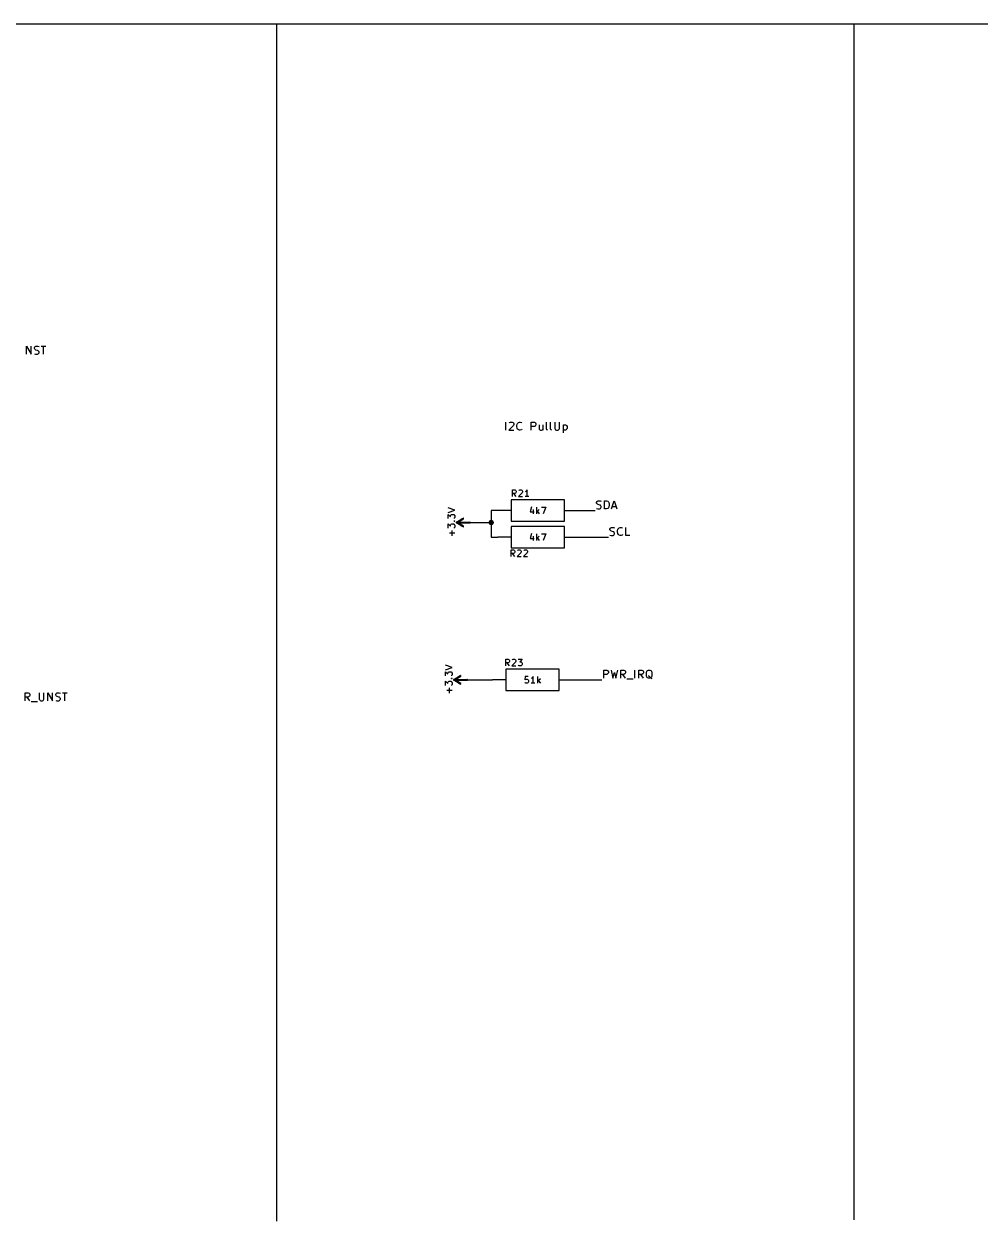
# Model space of a CAD drawing. Extents: x 12 to 829, y -582 to -12.
# Drawn here: x 260.9 to 443.2, y -582.2 to -354.1 of the extents above; entities that cross this region are included whole.
import ezdxf

# ---------------------------------------------------------------- set-up
doc = ezdxf.new("R2010")
doc.units = 0
doc.header["$MEASUREMENT"] = 0
doc.layers.add('BLACK', color=7, linetype='CONTINUOUS')

msp = doc.modelspace()

# ---------------------------------------------------------------- linework, layer by layer
at = {"layer": 'Black'}
for p, q in [((11.938, -354.076), (829.056, -354.076)), ((309.118, -354.076), (309.118, -582.168)), ((419.1, -354.076), (419.1, -581.914)), ((261.417, -416.992), (261.417, -415.468)), ((261.417, -415.468), (262.306, -416.992)), ((262.306, -416.992), (262.306, -415.468)), ((262.941, -415.773), (263.017, -415.62)), ((262.941, -415.9), (262.941, -415.773)), ((263.017, -416.052), (262.941, -415.9)), ((262.941, -416.916), (263.169, -416.992)), ((263.017, -415.62), (263.093, -415.544)), ((263.093, -416.128), (263.017, -416.052)), ((263.093, -415.544), (263.246, -415.468)), ((263.246, -416.204), (263.093, -416.128)), ((263.169, -416.992), (263.525, -416.992)), ((263.246, -415.468), (263.601, -415.468)), ((263.525, -416.281), (263.246, -416.204)), ((263.677, -416.331), (263.525, -416.281)), ((263.525, -416.992), (263.677, -416.916)), ((263.601, -415.468), (263.83, -415.544)), ((263.754, -416.408), (263.677, -416.331)), ((263.677, -416.916), (263.754, -416.839)), ((263.83, -416.56), (263.754, -416.408)), ((263.754, -416.839), (263.83, -416.712)), ((263.83, -416.712), (263.83, -416.56)), ((264.262, -415.468), (265.125, -415.468)), ((264.693, -416.992), (264.693, -415.468)), ((352.781, -431.47), (352.781, -429.946)), ((354.254, -430.606), (353.39, -431.47)), ((353.441, -430.098), (353.517, -430.022)), ((353.517, -430.022), (353.67, -429.946)), ((353.67, -429.946), (354.025, -429.946)), ((354.025, -429.946), (354.178, -430.022)), ((354.178, -430.022), (354.254, -430.098)), ((354.254, -430.098), (354.33, -430.251)), ((354.33, -430.378), (354.254, -430.606)), ((354.33, -430.251), (354.33, -430.378)), ((354.889, -430.606), (354.965, -430.301)), ((354.889, -430.809), (354.889, -430.606)), ((354.965, -431.114), (354.889, -430.809)), ((354.965, -430.301), (355.041, -430.174)), ((355.041, -430.174), (355.194, -430.022)), ((355.194, -430.022), (355.397, -429.946)), ((355.397, -429.946), (355.549, -429.946)), ((355.549, -429.946), (355.778, -430.022)), ((355.778, -430.022), (355.854, -430.098)), ((357.657, -431.47), (357.657, -429.946)), ((357.657, -429.946), (358.242, -429.946)), ((358.242, -430.759), (357.657, -430.759)), ((358.242, -429.946), (358.394, -430.022)), ((358.394, -430.682), (358.242, -430.759)), ((358.394, -430.022), (358.47, -430.098)), ((358.47, -430.606), (358.394, -430.682)), ((358.47, -430.098), (358.546, -430.251)), ((358.546, -430.454), (358.47, -430.606)), ((358.546, -430.251), (358.546, -430.454)), ((359.181, -430.454), (359.181, -431.267)), ((359.842, -430.454), (359.842, -431.47)), ((360.553, -431.267), (360.553, -429.946)), ((361.34, -431.267), (361.34, -429.946)), ((362.128, -429.946), (362.128, -431.19)), ((363.017, -431.19), (363.017, -429.946)), ((363.728, -430.454), (363.728, -431.978)), ((363.728, -430.53), (363.88, -430.454)), ((363.88, -430.454), (364.16, -430.454)), ((364.16, -430.454), (364.312, -430.53)), ((364.312, -430.53), (364.388, -430.606)), ((364.388, -430.606), (364.465, -430.759)), ((364.465, -430.759), (364.465, -431.19)), ((353.39, -431.47), (354.33, -431.47)), ((355.041, -431.267), (354.965, -431.114)), ((355.194, -431.394), (355.041, -431.267)), ((355.397, -431.47), (355.194, -431.394)), ((355.549, -431.47), (355.397, -431.47)), ((355.778, -431.394), (355.549, -431.47)), ((355.854, -431.317), (355.778, -431.394)), ((359.181, -431.267), (359.258, -431.394)), ((359.258, -431.394), (359.41, -431.47)), ((359.41, -431.47), (359.613, -431.47)), ((359.613, -431.47), (359.766, -431.394)), ((359.766, -431.394), (359.842, -431.317)), ((360.629, -431.394), (360.553, -431.267)), ((360.782, -431.47), (360.629, -431.394)), ((361.417, -431.394), (361.34, -431.267)), ((361.569, -431.47), (361.417, -431.394)), ((362.128, -431.19), (362.204, -431.317)), ((362.204, -431.317), (362.28, -431.394)), ((362.28, -431.394), (362.433, -431.47)), ((362.433, -431.47), (362.712, -431.47)), ((362.712, -431.47), (362.864, -431.394)), ((362.864, -431.394), (362.941, -431.317)), ((362.941, -431.317), (363.017, -431.19)), ((363.88, -431.47), (363.728, -431.394)), ((364.16, -431.47), (363.88, -431.47)), ((364.312, -431.394), (364.16, -431.47)), ((364.388, -431.317), (364.312, -431.394)), ((364.465, -431.19), (364.388, -431.317)), ((353.822, -444.754), (353.822, -448.818)), ((363.982, -444.754), (353.822, -444.754)), ((354.051, -444.144), (354.051, -442.874)), ((354.051, -442.874), (354.533, -442.874)), ((354.533, -443.535), (354.051, -443.535)), ((354.762, -444.144), (354.355, -443.535)), ((354.533, -442.874), (354.66, -442.925)), ((354.66, -443.459), (354.533, -443.535)), ((354.66, -442.925), (354.711, -442.976)), ((354.711, -443.408), (354.66, -443.459)), ((354.711, -442.976), (354.762, -443.103)), ((354.762, -443.281), (354.711, -443.408)), ((354.762, -443.103), (354.762, -443.281)), ((355.93, -443.408), (355.194, -444.144)), ((355.194, -444.144), (355.981, -444.144)), ((355.27, -442.976), (355.321, -442.925)), ((355.321, -442.925), (355.448, -442.874)), ((355.448, -442.874), (355.752, -442.874)), ((355.752, -442.874), (355.854, -442.925)), ((355.854, -442.925), (355.93, -442.976)), ((355.93, -442.976), (355.981, -443.103)), ((355.981, -443.23), (355.93, -443.408)), ((355.981, -443.103), (355.981, -443.23)), ((356.591, -443.179), (356.489, -443.23)), ((357.2, -444.144), (356.489, -444.144)), ((356.718, -443.052), (356.591, -443.179)), ((356.845, -442.874), (356.718, -443.052)), ((356.845, -444.144), (356.845, -442.874)), ((363.982, -448.818), (363.982, -444.754)), ((343.052, -446.735), (341.782, -446.303)), ((341.782, -447.142), (343.052, -446.735)), ((351.282, -446.786), (350.012, -446.786)), ((350.012, -446.786), (350.012, -451.866)), ((353.771, -446.786), (351.282, -446.786)), ((357.708, -446.1), (357.429, -447.015)), ((357.429, -447.015), (358.191, -447.015)), ((358.013, -446.583), (358.013, -447.446)), ((358.699, -447.446), (358.699, -446.176)), ((359.181, -446.583), (358.699, -447.065)), ((358.826, -446.964), (359.181, -447.446)), ((359.588, -446.176), (360.426, -446.176)), ((360.426, -446.176), (359.893, -447.446)), ((364.033, -446.786), (366.522, -446.786)), ((366.522, -446.786), (369.824, -446.786)), ((370.103, -445.237), (370.18, -445.084)), ((370.103, -445.364), (370.103, -445.237)), ((370.18, -445.516), (370.103, -445.364)), ((370.103, -446.38), (370.332, -446.456)), ((370.18, -445.084), (370.256, -445.008)), ((370.256, -445.592), (370.18, -445.516)), ((370.256, -445.008), (370.408, -444.932)), ((370.408, -445.668), (370.256, -445.592)), ((370.332, -446.456), (370.688, -446.456)), ((370.408, -444.932), (370.764, -444.932)), ((370.688, -445.745), (370.408, -445.668)), ((370.84, -445.795), (370.688, -445.745)), ((370.688, -446.456), (370.84, -446.38)), ((370.764, -444.932), (370.992, -445.008)), ((370.916, -445.872), (370.84, -445.795)), ((370.84, -446.38), (370.916, -446.303)), ((370.992, -446.024), (370.916, -445.872)), ((370.916, -446.303), (370.992, -446.176)), ((370.992, -446.176), (370.992, -446.024)), ((371.627, -446.456), (371.627, -444.932)), ((371.627, -444.932), (372.008, -444.932)), ((372.008, -446.456), (371.627, -446.456)), ((372.008, -444.932), (372.212, -445.008)), ((372.212, -446.38), (372.008, -446.456)), ((372.212, -445.008), (372.364, -445.16)), ((372.364, -446.253), (372.212, -446.38)), ((372.364, -445.16), (372.44, -445.287)), ((372.44, -446.1), (372.364, -446.253)), ((372.44, -445.287), (372.516, -445.592)), ((372.516, -445.795), (372.44, -446.1)), ((372.516, -445.592), (372.516, -445.795)), ((372.948, -446.456), (373.456, -444.932)), ((373.075, -446.024), (373.812, -446.024)), ((373.456, -444.932), (373.964, -446.456)), ((341.782, -448.31), (341.782, -447.523)), ((341.782, -447.523), (342.265, -447.954)), ((342.265, -447.751), (342.316, -447.65)), ((342.265, -447.954), (342.265, -447.751)), ((342.316, -447.65), (342.367, -447.573)), ((342.367, -447.573), (342.494, -447.523)), ((342.494, -447.523), (342.798, -447.523)), ((342.798, -447.523), (342.925, -447.573)), ((342.925, -447.573), (342.976, -447.65)), ((342.976, -448.234), (342.925, -448.31)), ((342.925, -448.793), (342.976, -448.742)), ((342.976, -448.843), (342.925, -448.793)), ((342.925, -448.793), (343.052, -448.793)), ((342.976, -447.65), (343.052, -447.751)), ((343.052, -448.132), (342.976, -448.234)), ((342.976, -448.742), (343.052, -448.793)), ((343.052, -448.793), (342.976, -448.843)), ((343.052, -447.751), (343.052, -448.132)), ((343.383, -448.996), (344.627, -448.259)), ((344.627, -449.885), (343.383, -449.148)), ((343.408, -448.996), (345.948, -448.996)), ((343.408, -449.148), (345.948, -449.148)), ((343.459, -449.123), (344.703, -448.386)), ((344.703, -449.758), (343.459, -449.021)), ((345.948, -449.072), (350.012, -449.072)), ((353.822, -448.818), (363.982, -448.818)), ((341.782, -450.139), (341.782, -449.351)), ((341.782, -449.351), (342.265, -449.783)), ((343.052, -451.104), (342.087, -451.104)), ((342.265, -449.58), (342.316, -449.478)), ((342.265, -449.783), (342.265, -449.58)), ((342.316, -449.478), (342.367, -449.402)), ((342.367, -449.402), (342.494, -449.351)), ((342.494, -449.351), (342.798, -449.351)), ((342.57, -451.587), (342.57, -450.621)), ((342.798, -449.351), (342.925, -449.402)), ((342.925, -449.402), (342.976, -449.478)), ((342.976, -450.063), (342.925, -450.139)), ((342.976, -449.478), (343.052, -449.58)), ((343.052, -449.961), (342.976, -450.063)), ((343.052, -449.58), (343.052, -449.961)), ((353.822, -449.834), (353.822, -453.898)), ((363.982, -449.834), (353.822, -449.834)), ((357.708, -451.18), (357.429, -452.095)), ((358.699, -452.526), (358.699, -451.256)), ((359.588, -451.256), (360.426, -451.256)), ((360.426, -451.256), (359.893, -452.526)), ((363.982, -453.898), (363.982, -449.834)), ((372.643, -450.317), (372.72, -450.164)), ((372.643, -450.444), (372.643, -450.317)), ((372.72, -450.596), (372.643, -450.444)), ((372.643, -451.46), (372.872, -451.536)), ((372.72, -450.164), (372.796, -450.088)), ((372.796, -450.672), (372.72, -450.596)), ((372.796, -450.088), (372.948, -450.012)), ((372.948, -450.748), (372.796, -450.672)), ((372.872, -451.536), (373.228, -451.536)), ((372.948, -450.012), (373.304, -450.012)), ((373.228, -450.825), (372.948, -450.748)), ((373.38, -450.875), (373.228, -450.825)), ((373.228, -451.536), (373.38, -451.46)), ((373.304, -450.012), (373.532, -450.088)), ((373.456, -450.952), (373.38, -450.875)), ((373.38, -451.46), (373.456, -451.383)), ((373.532, -451.104), (373.456, -450.952)), ((373.456, -451.383), (373.532, -451.256)), ((373.532, -451.256), (373.532, -451.104)), ((374.091, -450.672), (374.167, -450.367)), ((374.091, -450.875), (374.091, -450.672)), ((374.167, -451.18), (374.091, -450.875)), ((374.167, -450.367), (374.244, -450.24)), ((374.244, -451.333), (374.167, -451.18)), ((374.244, -450.24), (374.396, -450.088)), ((374.396, -451.46), (374.244, -451.333)), ((374.396, -450.088), (374.599, -450.012)), ((374.599, -451.536), (374.396, -451.46)), ((374.599, -450.012), (374.752, -450.012)), ((374.752, -451.536), (374.599, -451.536)), ((374.752, -450.012), (374.98, -450.088)), ((374.98, -451.46), (374.752, -451.536)), ((374.98, -450.088), (375.056, -450.164)), ((375.056, -451.383), (374.98, -451.46)), ((375.691, -451.536), (375.691, -450.012)), ((376.428, -451.536), (375.691, -451.536)), ((350.012, -451.866), (351.282, -451.866)), ((353.771, -451.866), (351.282, -451.866)), ((353.822, -453.898), (363.982, -453.898)), ((357.429, -452.095), (358.191, -452.095)), ((358.013, -451.663), (358.013, -452.526)), ((359.181, -451.663), (358.699, -452.145)), ((358.826, -452.044), (359.181, -452.526)), ((364.033, -451.866), (366.522, -451.866)), ((366.522, -451.866), (372.364, -451.866)), ((353.797, -455.574), (353.797, -454.304)), ((353.797, -454.304), (354.279, -454.304)), ((354.279, -454.965), (353.797, -454.965)), ((354.508, -455.574), (354.101, -454.965)), ((354.279, -454.304), (354.406, -454.355)), ((354.406, -454.889), (354.279, -454.965)), ((354.406, -454.355), (354.457, -454.406)), ((354.457, -454.838), (354.406, -454.889)), ((354.457, -454.406), (354.508, -454.533)), ((354.508, -454.711), (354.457, -454.838)), ((354.508, -454.533), (354.508, -454.711)), ((355.676, -454.838), (354.94, -455.574)), ((354.94, -455.574), (355.727, -455.574)), ((355.016, -454.406), (355.067, -454.355)), ((355.067, -454.355), (355.194, -454.304)), ((355.194, -454.304), (355.498, -454.304)), ((355.498, -454.304), (355.6, -454.355)), ((355.6, -454.355), (355.676, -454.406)), ((355.676, -454.406), (355.727, -454.533)), ((355.727, -454.66), (355.676, -454.838)), ((355.727, -454.533), (355.727, -454.66)), ((356.895, -454.838), (356.159, -455.574)), ((356.159, -455.574), (356.946, -455.574)), ((356.235, -454.406), (356.286, -454.355)), ((356.286, -454.355), (356.413, -454.304)), ((356.413, -454.304), (356.718, -454.304)), ((356.718, -454.304), (356.819, -454.355)), ((356.819, -454.355), (356.895, -454.406)), ((356.895, -454.406), (356.946, -454.533)), ((356.946, -454.66), (356.895, -454.838)), ((356.946, -454.533), (356.946, -454.66)), ((342.544, -476.707), (341.274, -476.275)), ((341.274, -477.114), (342.544, -476.707)), ((352.781, -476.402), (352.781, -475.132)), ((352.781, -475.132), (353.263, -475.132)), ((353.263, -475.793), (352.781, -475.793)), ((353.492, -476.402), (353.085, -475.793)), ((353.263, -475.132), (353.39, -475.183)), ((353.39, -475.717), (353.263, -475.793)), ((353.39, -475.183), (353.441, -475.234)), ((353.441, -475.666), (353.39, -475.717)), ((353.441, -475.234), (353.492, -475.361)), ((353.492, -475.539), (353.441, -475.666)), ((353.492, -475.361), (353.492, -475.539)), ((354.66, -475.666), (353.924, -476.402)), ((353.924, -476.402), (354.711, -476.402)), ((354, -475.234), (354.051, -475.183)), ((354.051, -475.183), (354.178, -475.132)), ((354.178, -475.132), (354.482, -475.132)), ((354.482, -475.132), (354.584, -475.183)), ((354.584, -475.183), (354.66, -475.234)), ((354.66, -475.234), (354.711, -475.361)), ((354.711, -475.488), (354.66, -475.666)), ((354.711, -475.361), (354.711, -475.488)), ((355.143, -475.132), (355.93, -475.132)), ((355.219, -476.326), (355.143, -476.275)), ((355.321, -476.402), (355.219, -476.326)), ((355.702, -476.402), (355.321, -476.402)), ((355.93, -475.132), (355.498, -475.615)), ((355.498, -475.615), (355.702, -475.615)), ((355.702, -475.615), (355.803, -475.666)), ((355.803, -476.326), (355.702, -476.402)), ((355.803, -475.666), (355.879, -475.717)), ((355.879, -476.275), (355.803, -476.326)), ((355.879, -475.717), (355.93, -475.844)), ((355.93, -476.148), (355.879, -476.275)), ((355.93, -475.844), (355.93, -476.148)), ((341.274, -478.282), (341.274, -477.495)), ((341.274, -477.495), (341.757, -477.926)), ((341.757, -477.723), (341.808, -477.622)), ((341.757, -477.926), (341.757, -477.723)), ((341.808, -477.622), (341.859, -477.545)), ((341.859, -477.545), (341.986, -477.495)), ((341.986, -477.495), (342.29, -477.495)), ((342.29, -477.495), (342.417, -477.545)), ((342.417, -477.545), (342.468, -477.622)), ((342.468, -478.206), (342.417, -478.282)), ((342.417, -478.765), (342.468, -478.714)), ((342.468, -478.815), (342.417, -478.765)), ((342.417, -478.765), (342.544, -478.765)), ((342.468, -477.622), (342.544, -477.723)), ((342.544, -478.104), (342.468, -478.206)), ((342.468, -478.714), (342.544, -478.765)), ((342.544, -478.765), (342.468, -478.815)), ((342.544, -477.723), (342.544, -478.104)), ((342.875, -478.968), (344.119, -478.231)), ((342.9, -478.968), (345.44, -478.968)), ((342.951, -479.095), (344.195, -478.358)), ((344.195, -479.73), (342.951, -478.993)), ((352.806, -477.012), (352.806, -481.076)), ((362.966, -477.012), (352.806, -477.012)), ((356.464, -478.434), (356.413, -479.019)), ((356.413, -479.019), (356.464, -478.968)), ((357.073, -478.434), (356.464, -478.434)), ((356.464, -478.968), (356.591, -478.917)), ((356.591, -478.917), (356.895, -478.917)), ((356.895, -478.917), (356.997, -478.968)), ((356.997, -478.968), (357.073, -479.019)), ((357.734, -478.739), (357.632, -478.79)), ((357.861, -478.612), (357.734, -478.739)), ((357.988, -478.434), (357.861, -478.612)), ((357.988, -479.704), (357.988, -478.434)), ((358.902, -479.704), (358.902, -478.434)), ((359.385, -478.841), (358.902, -479.323)), ((362.966, -481.076), (362.966, -477.012)), ((371.45, -478.714), (371.45, -477.19)), ((371.45, -477.19), (372.034, -477.19)), ((372.034, -478.003), (371.45, -478.003)), ((372.034, -477.19), (372.186, -477.266)), ((372.186, -477.926), (372.034, -478.003)), ((372.186, -477.266), (372.262, -477.342)), ((372.262, -477.85), (372.186, -477.926)), ((372.262, -477.342), (372.339, -477.495)), ((372.339, -477.698), (372.262, -477.85)), ((372.339, -477.495), (372.339, -477.698)), ((372.847, -477.19), (373.202, -478.714)), ((373.202, -478.714), (373.482, -477.622)), ((373.482, -477.622), (373.786, -478.714)), ((373.786, -478.714), (374.142, -477.19)), ((374.726, -478.714), (374.726, -477.19)), ((374.726, -477.19), (375.31, -477.19)), ((375.31, -478.003), (374.726, -478.003)), ((375.615, -478.714), (375.107, -478.003)), ((375.31, -477.19), (375.463, -477.266)), ((375.463, -477.926), (375.31, -478.003)), ((375.463, -477.266), (375.539, -477.342)), ((375.539, -477.85), (375.463, -477.926)), ((375.539, -477.342), (375.615, -477.495)), ((375.615, -477.698), (375.539, -477.85)), ((375.615, -477.495), (375.615, -477.698)), ((375.895, -478.866), (377.063, -478.866)), ((377.419, -478.714), (377.419, -477.19)), ((378.155, -478.714), (378.155, -477.19)), ((378.155, -477.19), (378.739, -477.19)), ((378.739, -478.003), (378.155, -478.003)), ((379.044, -478.714), (378.536, -478.003)), ((378.739, -477.19), (378.892, -477.266)), ((378.892, -477.926), (378.739, -478.003)), ((378.892, -477.266), (378.968, -477.342)), ((378.968, -477.85), (378.892, -477.926)), ((378.968, -477.342), (379.044, -477.495)), ((379.044, -477.698), (378.968, -477.85)), ((379.044, -477.495), (379.044, -477.698)), ((379.603, -477.698), (379.679, -477.418)), ((379.603, -478.206), (379.603, -477.698)), ((379.679, -478.511), (379.603, -478.206)), ((379.679, -477.418), (379.832, -477.266)), ((379.832, -478.638), (379.679, -478.511)), ((379.832, -477.266), (379.984, -477.19)), ((379.984, -478.714), (379.832, -478.638)), ((380.06, -478.358), (379.908, -478.358)), ((379.984, -477.19), (380.263, -477.19)), ((380.263, -478.714), (379.984, -478.714)), ((380.187, -478.434), (380.06, -478.358)), ((380.416, -478.638), (380.187, -478.434)), ((380.263, -477.19), (380.416, -477.266)), ((380.416, -478.638), (380.263, -478.714)), ((380.416, -477.266), (380.568, -477.418)), ((380.568, -478.511), (380.416, -478.638)), ((380.568, -478.79), (380.416, -478.638)), ((380.568, -477.418), (380.619, -477.698)), ((380.619, -478.206), (380.568, -478.511)), ((380.695, -478.866), (380.568, -478.79)), ((380.619, -477.698), (380.619, -478.206)), ((341.274, -480.111), (341.274, -479.323)), ((341.274, -479.323), (341.757, -479.755)), ((342.544, -481.076), (341.579, -481.076)), ((341.757, -479.552), (341.808, -479.45)), ((341.757, -479.755), (341.757, -479.552)), ((341.808, -479.45), (341.859, -479.374)), ((341.859, -479.374), (341.986, -479.323)), ((341.986, -479.323), (342.29, -479.323)), ((342.062, -481.559), (342.062, -480.593)), ((342.29, -479.323), (342.417, -479.374)), ((342.417, -479.374), (342.468, -479.45)), ((342.468, -480.035), (342.417, -480.111)), ((342.468, -479.45), (342.544, -479.552)), ((342.544, -479.933), (342.468, -480.035)), ((342.544, -479.552), (342.544, -479.933)), ((344.119, -479.857), (342.875, -479.12)), ((342.9, -479.12), (345.44, -479.12)), ((345.44, -479.044), (350.266, -479.044)), ((352.755, -479.044), (350.266, -479.044)), ((352.806, -481.076), (362.966, -481.076)), ((356.464, -479.628), (356.413, -479.577)), ((356.591, -479.704), (356.464, -479.628)), ((356.895, -479.704), (356.591, -479.704)), ((356.997, -479.628), (356.895, -479.704)), ((357.073, -479.577), (356.997, -479.628)), ((357.073, -479.019), (357.124, -479.146)), ((357.124, -479.45), (357.073, -479.577)), ((357.124, -479.146), (357.124, -479.45)), ((358.343, -479.704), (357.632, -479.704)), ((359.029, -479.222), (359.385, -479.704)), ((363.017, -479.044), (365.506, -479.044)), ((365.506, -479.044), (371.094, -479.044)), ((261.188, -483.032), (261.188, -481.508)), ((261.188, -481.508), (261.772, -481.508)), ((261.772, -482.321), (261.188, -482.321)), ((262.077, -483.032), (261.569, -482.321)), ((261.772, -481.508), (261.925, -481.584)), ((261.925, -482.244), (261.772, -482.321)), ((261.925, -481.584), (262.001, -481.66)), ((262.001, -482.168), (261.925, -482.244)), ((262.001, -481.66), (262.077, -481.813)), ((262.077, -482.016), (262.001, -482.168)), ((262.077, -481.813), (262.077, -482.016)), ((262.357, -483.184), (263.525, -483.184)), ((263.881, -481.508), (263.881, -482.752)), ((263.881, -482.752), (263.957, -482.879)), ((263.957, -482.879), (264.033, -482.956)), ((264.033, -482.956), (264.185, -483.032)), ((264.185, -483.032), (264.465, -483.032)), ((264.465, -483.032), (264.617, -482.956)), ((264.617, -482.956), (264.693, -482.879)), ((264.693, -482.879), (264.77, -482.752)), ((264.77, -482.752), (264.77, -481.508)), ((265.481, -483.032), (265.481, -481.508)), ((265.481, -481.508), (266.37, -483.032)), ((266.37, -483.032), (266.37, -481.508)), ((267.005, -481.813), (267.081, -481.66)), ((267.005, -481.94), (267.005, -481.813)), ((267.081, -482.092), (267.005, -481.94)), ((267.005, -482.956), (267.233, -483.032)), ((267.081, -481.66), (267.157, -481.584)), ((267.157, -482.168), (267.081, -482.092)), ((267.157, -481.584), (267.31, -481.508)), ((267.31, -482.244), (267.157, -482.168)), ((267.233, -483.032), (267.589, -483.032)), ((267.31, -481.508), (267.665, -481.508)), ((267.589, -482.321), (267.31, -482.244)), ((267.741, -482.371), (267.589, -482.321)), ((267.589, -483.032), (267.741, -482.956)), ((267.665, -481.508), (267.894, -481.584)), ((267.818, -482.448), (267.741, -482.371)), ((267.741, -482.956), (267.818, -482.879)), ((267.894, -482.6), (267.818, -482.448)), ((267.818, -482.879), (267.894, -482.752)), ((267.894, -482.752), (267.894, -482.6)), ((268.326, -481.508), (269.189, -481.508)), ((268.757, -483.032), (268.757, -481.508))]:
    msp.add_line(p, q, dxfattribs=at)
at = {"layer": 'Black', "const_width": 0.508}
msp.add_lwpolyline([(349.758, -449.072, 1), (350.266, -449.072, 1)], format="xyb", close=True, dxfattribs=at)
at = {"layer": 'Black'}
for centre, start, end in [((343.408, -449.072), 419.036, 599.036), ((343.408, -449.072), 90, 270), ((343.408, -449.072), 120.964, 300.964), ((344.678, -448.31), 300.964, 480.964), ((345.948, -449.072), 270, 450), ((344.678, -449.834), 239.036, 419.036), ((342.9, -479.044), 419.036, 599.036), ((342.9, -479.044), 90, 270), ((342.9, -479.044), 120.964, 300.964), ((344.17, -478.282), 300.964, 480.964), ((345.44, -479.044), 270, 450), ((344.17, -479.806), 239.036, 419.036)]:
    msp.add_arc(centre, 0.0762, start, end, dxfattribs=at)

doc.saveas('drawing.dxf')
